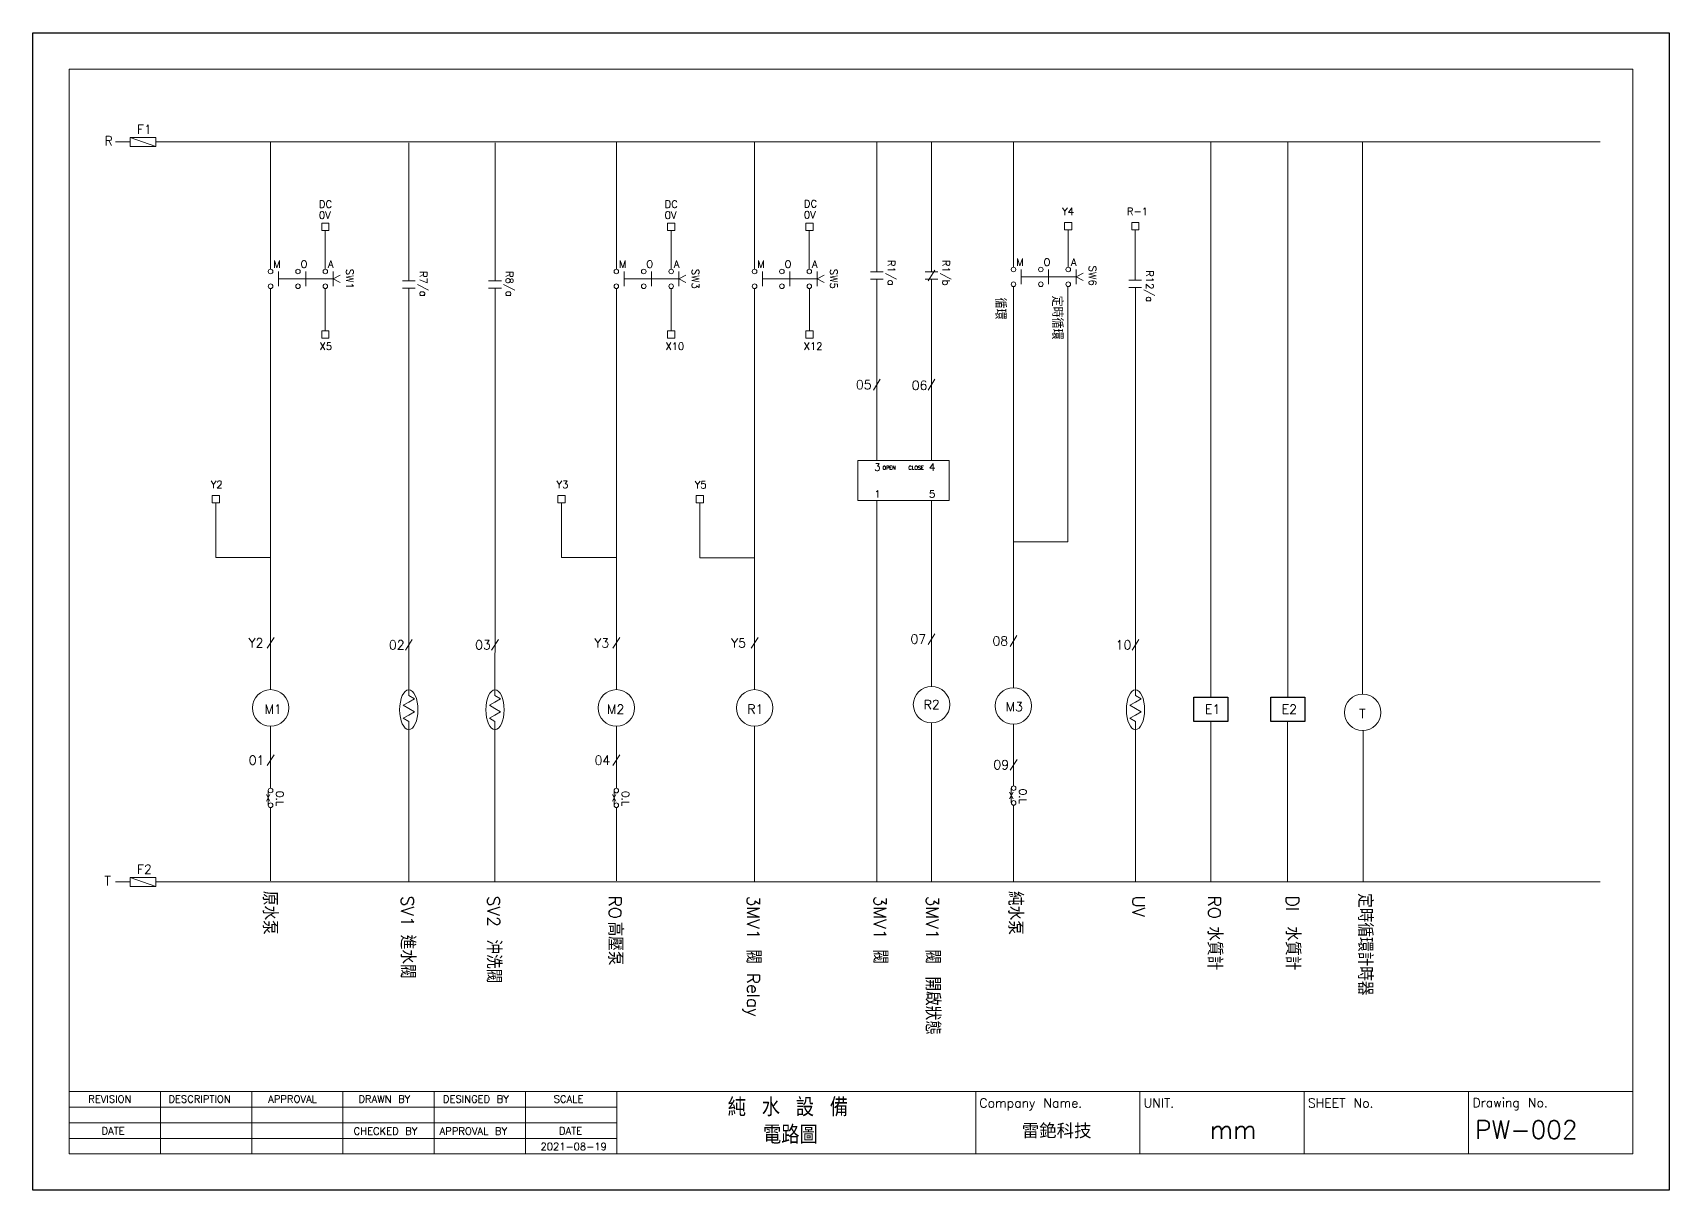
# Model space of a CAD drawing. Header units: millimetres. Extents: x 1497 to 5358, y 966 to 1803.
# Drawn here: x 2091.3 to 2388.3, y 1593.2 to 1803.2 of the extents above; entities that cross this region are included whole.
import ezdxf

# ---------------------------------------------------------------- set-up
doc = ezdxf.new("R2010")
doc.units = ezdxf.units.MM
doc.styles.add('rcs', font='txt.shx')
doc.styles.add('ting', font='monotxt.shx', dxfattribs={"height": 800, "bigfont": 'chineset.shx'})
doc.styles.add('型式1', font='')
doc.styles.get('型式1').set_extended_font_data('MingLiU')

msp = doc.modelspace()

# ---------------------------------------------------------------- linework, layer by layer
at = {"lineweight": 0}
for p, q in [((2097.92, 1796.57), (2381.67, 1796.57)), ((2097.92, 1599.82), (2097.92, 1796.57)), ((2381.67, 1796.57), (2381.67, 1599.82)), ((2106.32, 1783.38), (2108.97, 1783.38)), ((2108.97, 1782.56), (2108.97, 1784.21)), ((2108.97, 1784.21), (2113.61, 1784.21)), ((2108.97, 1784.21), (2113.61, 1782.56)), ((2108.97, 1782.56), (2113.61, 1782.56)), ((2113.61, 1782.56), (2113.61, 1784.21)), ((2113.61, 1783.38), (2123.54, 1783.38)), ((2123.54, 1783.38), (2375.74, 1783.38)), ((2134.46, 1783.39, 0), (2134.46, 1762.19, 0)), ((2159.54, 1783.22, 0), (2159.54, 1758.19, 0)), ((2175.19, 1783.22, 0), (2175.19, 1758.19, 0)), ((2197.21, 1783.39, 0), (2197.21, 1762.19, 0)), ((2222.3, 1783.39, 0), (2222.3, 1762.19, 0)), ((2244.47, 1783.39, 0), (2244.47, 1759.82, 0)), ((2254.41, 1783.39, 0), (2254.41, 1759.82, 0)), ((2269.28, 1783.39, 0), (2269.28, 1760.65, 0)), ((2305.11, 1783.39, 0), (2305.11, 1682.65, 0)), ((2319.05, 1783.39, 0), (2319.05, 1682.65, 0)), ((2332.64, 1783.39, 0), (2332.64, 1719.59, 0)), ((2143.73, 1768.66, 0), (2145.06, 1768.66, 0)), ((2143.73, 1767.33, 0), (2143.73, 1768.66, 0)), ((2145.06, 1767.33, 0), (2143.73, 1767.33, 0)), ((2144.39, 1767.33, 0), (2144.39, 1760.3, 0)), ((2145.06, 1768.66, 0), (2145.06, 1767.33, 0)), ((2206.48, 1768.65, 0), (2207.81, 1768.65, 0)), ((2206.48, 1767.33, 0), (2206.48, 1768.65, 0)), ((2207.81, 1767.33, 0), (2206.48, 1767.33, 0)), ((2207.15, 1767.33, 0), (2207.15, 1760.29, 0)), ((2207.81, 1768.65, 0), (2207.81, 1767.33, 0)), ((2231.57, 1768.66, 0), (2232.9, 1768.66, 0)), ((2231.57, 1767.33, 0), (2231.57, 1768.66, 0)), ((2232.9, 1767.33, 0), (2231.57, 1767.33, 0)), ((2232.23, 1767.33, 0), (2232.23, 1760.3, 0)), ((2232.9, 1768.66, 0), (2232.9, 1767.33, 0)), ((2278.56, 1767.44, 0), (2278.56, 1768.76, 0)), ((2279.88, 1768.76, 0), (2278.56, 1768.76, 0)), ((2279.88, 1767.44, 0), (2278.56, 1767.44, 0)), ((2279.22, 1767.44, 0), (2279.22, 1760.62, 0)), ((2279.88, 1768.76, 0), (2279.88, 1767.44, 0)), ((2290.73, 1767.44, 0), (2290.73, 1768.76, 0)), ((2292.05, 1768.76, 0), (2290.73, 1768.76, 0)), ((2292.05, 1767.44, 0), (2290.73, 1767.44, 0)), ((2291.35, 1767.44, 0), (2291.35, 1758.33, 0)), ((2292.05, 1768.76, 0), (2292.05, 1767.44, 0)), ((2134.46, 1763.52, 0), (2134.46, 1760.3, 0)), ((2197.21, 1763.51, 0), (2197.21, 1760.29, 0)), ((2222.3, 1763.51, 0), (2222.3, 1760.3, 0)), ((2135.87, 1757.21, 0), (2135.87, 1759.88, 0)), ((2135.87, 1758.55, 0), (2145.8, 1758.55, 0)), ((2140.83, 1757.21, 0), (2140.83, 1759.88, 0)), ((2145.8, 1757.21, 0), (2145.8, 1759.88, 0)), ((2145.8, 1758.55, 0), (2147.09, 1759.21, 0)), ((2145.8, 1758.55, 0), (2147.09, 1757.89, 0)), ((2198.62, 1757.21, 0), (2198.62, 1759.88, 0)), ((2198.62, 1758.54, 0), (2208.56, 1758.54, 0)), ((2203.59, 1757.21, 0), (2203.59, 1759.88, 0)), ((2208.56, 1757.21, 0), (2208.56, 1759.88, 0)), ((2208.56, 1758.54, 0), (2209.84, 1759.21, 0)), ((2208.56, 1758.54, 0), (2209.84, 1757.88, 0)), ((2223.71, 1757.21, 0), (2223.71, 1759.88, 0)), ((2223.71, 1758.55, 0), (2233.64, 1758.55, 0)), ((2228.67, 1757.21, 0), (2228.67, 1759.88, 0)), ((2233.64, 1757.21, 0), (2233.64, 1759.88, 0)), ((2233.64, 1758.55, 0), (2234.93, 1759.21, 0)), ((2233.64, 1758.55, 0), (2234.93, 1757.88, 0)), ((2243.31, 1759.82, 0), (2245.63, 1759.82, 0)), ((2243.31, 1758.49, 0), (2245.63, 1758.49, 0)), ((2244.47, 1758.49, 0), (2244.47, 1725.61, 0)), ((2253.25, 1759.82, 0), (2255.57, 1759.82, 0)), ((2253.25, 1758.49, 0), (2255.57, 1758.49, 0)), ((2253.79, 1758.17, 0), (2255.03, 1760.13, 0)), ((2254.41, 1758.49, 0), (2254.41, 1725.61, 0)), ((2270.69, 1757.57, 0), (2270.69, 1760.24, 0)), ((2270.69, 1758.9, 0), (2280.63, 1758.9, 0)), ((2275.66, 1757.57, 0), (2275.66, 1760.24, 0)), ((2280.63, 1757.57, 0), (2280.63, 1760.24, 0)), ((2280.63, 1758.9, 0), (2281.91, 1759.56, 0)), ((2280.63, 1758.9, 0), (2281.91, 1758.24, 0)), ((2290.19, 1758.33, 0), (2292.51, 1758.33, 0)), ((2134.46, 1756.8, 0), (2134.46, 1753.58, 0)), ((2144.39, 1756.8, 0), (2144.39, 1749.1, 0)), ((2158.38, 1758.19, 0), (2160.7, 1758.19, 0)), ((2158.38, 1756.86, 0), (2160.7, 1756.86, 0)), ((2159.55, 1756.86, 0), (2159.54, 1698.49, 0)), ((2174.03, 1758.19, 0), (2176.35, 1758.19, 0)), ((2174.03, 1756.86, 0), (2176.35, 1756.86, 0)), ((2175.19, 1756.86, 0), (2175.19, 1698.49, 0)), ((2197.21, 1756.79, 0), (2197.21, 1753.58, 0)), ((2207.15, 1756.79, 0), (2207.15, 1749.1, 0)), ((2222.3, 1756.8, 0), (2222.3, 1753.58, 0)), ((2232.24, 1756.8, 0), (2232.24, 1749.11, 0)), ((2269.28, 1757.15, 0), (2269.28, 1684.38, 0)), ((2279.15, 1757.05, 0), (2279.15, 1710.86, 0)), ((2290.19, 1757, 0), (2292.51, 1757, 0)), ((2291.44, 1756.86, 0), (2291.43, 1698.49, 0)), ((2134.46, 1753.58, 0), (2134.46, 1684.02, 0)), ((2197.21, 1753.58, 0), (2197.21, 1684.02, 0)), ((2222.3, 1753.58, 0), (2222.3, 1684.02, 0)), ((2143.73, 1749.1, 0), (2145.06, 1749.1, 0)), ((2143.73, 1747.78, 0), (2143.73, 1749.1, 0)), ((2145.06, 1747.78, 0), (2143.73, 1747.78, 0)), ((2145.06, 1749.1, 0), (2145.06, 1747.78, 0)), ((2206.48, 1749.1, 0), (2207.81, 1749.1, 0)), ((2206.48, 1747.78, 0), (2206.48, 1749.1, 0)), ((2207.81, 1747.78, 0), (2206.48, 1747.78, 0)), ((2207.81, 1749.1, 0), (2207.81, 1747.78, 0)), ((2231.57, 1749.11, 0), (2232.9, 1749.11, 0)), ((2231.57, 1747.78, 0), (2231.57, 1749.11, 0)), ((2232.9, 1747.78, 0), (2231.57, 1747.78, 0)), ((2232.9, 1749.11, 0), (2232.9, 1747.78, 0)), ((2243.85, 1738.38, 0), (2245.09, 1740.34, 0)), ((2253.79, 1738.38, 0), (2255.03, 1740.34, 0)), ((2241.04, 1725.61, 0), (2257.6, 1725.61, 0)), ((2241.04, 1725.61, 0), (2241.04, 1718.33, 0)), ((2257.6, 1725.61, 0), (2257.6, 1718.33, 0)), ((2123.86, 1719.26, 0), (2125.18, 1719.26, 0)), ((2123.86, 1717.93, 0), (2123.86, 1719.26, 0)), ((2125.18, 1717.93, 0), (2123.86, 1717.93, 0)), ((2124.52, 1717.93, 0), (2124.52, 1708, 0)), ((2125.18, 1719.26, 0), (2125.18, 1717.93, 0)), ((2186.61, 1719.25, 0), (2187.93, 1719.25, 0)), ((2186.61, 1717.93, 0), (2186.61, 1719.25, 0)), ((2187.93, 1717.93, 0), (2186.61, 1717.93, 0)), ((2187.27, 1717.93, 0), (2187.27, 1707.99, 0)), ((2187.93, 1719.25, 0), (2187.93, 1717.93, 0)), ((2211.7, 1719.22, 0), (2213.02, 1719.22, 0)), ((2211.7, 1717.9, 0), (2211.7, 1719.22, 0)), ((2213.02, 1717.9, 0), (2211.7, 1717.9, 0)), ((2212.36, 1717.9, 0), (2212.36, 1707.96, 0)), ((2213.02, 1719.22, 0), (2213.02, 1717.9, 0)), ((2241.04, 1718.33, 0), (2257.6, 1718.33, 0)), ((2244.47, 1649.14, 0), (2244.47, 1718.33, 0)), ((2254.41, 1718.33, 0), (2254.41, 1684.62, 0)), ((2332.64, 1719.59, 0), (2332.64, 1683.2, 0)), ((2279.15, 1710.86, 0), (2269.28, 1710.86, 0)), ((2134.46, 1708, 0), (2124.52, 1708, 0)), ((2197.21, 1707.99, 0), (2187.27, 1707.99, 0)), ((2222.3, 1707.96, 0), (2212.36, 1707.96, 0)), ((2222.3, 1707.96, 0), (2212.36, 1707.96, 0)), ((2159.54, 1698.49, 0), (2159.54, 1682.95, 0)), ((2175.19, 1698.49, 0), (2175.18, 1682.95, 0)), ((2291.43, 1698.49, 0), (2291.43, 1682.95, 0)), ((2133.84, 1691.52, 0), (2135.08, 1693.48, 0)), ((2158.92, 1691.17, 0), (2160.16, 1693.13, 0)), ((2174.56, 1691.17, 0), (2175.8, 1693.13, 0)), ((2196.59, 1691.52, 0), (2197.83, 1693.47, 0)), ((2221.68, 1691.52, 0), (2222.92, 1693.48, 0)), ((2253.79, 1692.21, 0), (2255.03, 1694.16, 0)), ((2268.66, 1691.87, 0), (2269.91, 1693.83, 0)), ((2290.81, 1691.17, 0), (2292.05, 1693.13, 0)), ((2159.54, 1681.77, 0), (2158.52, 1681.18, 0)), ((2159.54, 1680.59, 0), (2158.52, 1681.18, 0)), ((2159.54, 1682.95, 0), (2160.56, 1682.36, 0)), ((2159.54, 1681.77, 0), (2160.56, 1682.36, 0)), ((2175.18, 1681.77, 0), (2174.16, 1681.18, 0)), ((2175.18, 1680.59, 0), (2174.16, 1681.18, 0)), ((2175.18, 1682.95, 0), (2176.2, 1682.36, 0)), ((2175.18, 1681.77, 0), (2176.2, 1682.36, 0)), ((2291.42, 1681.77, 0), (2290.4, 1681.18, 0)), ((2291.42, 1680.59, 0), (2290.4, 1681.18, 0)), ((2291.42, 1681.77, 0), (2292.45, 1682.36, 0)), ((2291.43, 1682.95, 0), (2292.45, 1682.36, 0)), ((2159.54, 1679.41, 0), (2158.52, 1678.82, 0)), ((2159.54, 1678.23, 0), (2158.52, 1678.82, 0)), ((2159.54, 1680.59, 0), (2160.56, 1680, 0)), ((2159.54, 1679.41, 0), (2160.56, 1680, 0)), ((2159.54, 1678.23, 0), (2159.54, 1649.14, 0)), ((2175.18, 1679.41, 0), (2174.16, 1678.82, 0)), ((2175.18, 1678.23, 0), (2174.16, 1678.82, 0)), ((2175.18, 1680.59, 0), (2176.2, 1680, 0)), ((2175.18, 1679.41, 0), (2176.2, 1680, 0)), ((2175.18, 1678.23, 0), (2175.18, 1649.14, 0)), ((2291.42, 1679.41, 0), (2290.4, 1678.82, 0)), ((2291.43, 1678.23, 0), (2290.4, 1678.82, 0)), ((2291.42, 1680.59, 0), (2292.45, 1680, 0)), ((2291.42, 1679.41, 0), (2292.45, 1680, 0)), ((2291.43, 1678.23, 0), (2291.43, 1649.14, 0)), ((2305.11, 1678.25, 0), (2305.11, 1649.16, 0)), ((2319, 1678.23, 0), (2319, 1649.14, 0)), ((2134.46, 1677.4, 0), (2134.46, 1666.13, 0)), ((2159.54, 1677.64, 0), (2159.54, 1649.14, 0)), ((2175.18, 1677.64, 0), (2175.18, 1649.14, 0)), ((2197.21, 1677.39, 0), (2197.21, 1666.13, 0)), ((2222.29, 1677.39, 0), (2222.29, 1649.14, 0)), ((2254.41, 1678, 0), (2254.41, 1649.14, 0)), ((2269.27, 1677.75, 0), (2269.31, 1666.55, 0)), ((2332.72, 1676.57, 0), (2332.72, 1649.14, 0)), ((2133.84, 1670.24, 0), (2135.08, 1672.2, 0)), ((2196.59, 1670.24, 0), (2197.83, 1672.2, 0)), ((2268.69, 1669.41, 0), (2269.93, 1671.37, 0)), ((2134.35, 1663.78, 0), (2133.74, 1664.99, 0)), ((2133.74, 1663.78, 0), (2134.35, 1664.99, 0)), ((2134.04, 1663.05, 0), (2134.04, 1665.72, 0)), ((2197.1, 1663.78, 0), (2196.49, 1664.98, 0)), ((2196.49, 1663.78, 0), (2197.1, 1664.98, 0)), ((2196.79, 1663.05, 0), (2196.79, 1665.71, 0)), ((2269.2, 1664.2, 0), (2268.58, 1665.41, 0)), ((2268.58, 1664.2, 0), (2269.2, 1665.41, 0)), ((2268.89, 1663.47, 0), (2268.89, 1666.14, 0)), ((2134.46, 1662.63, 0), (2134.46, 1649.31, 0)), ((2197.21, 1662.63, 0), (2197.21, 1649.31, 0)), ((2269.31, 1663.05, 0), (2269.31, 1649.14, 0)), ((2106.32, 1649.14), (2108.97, 1649.14)), ((2108.97, 1648.31), (2108.97, 1649.96)), ((2108.97, 1649.96), (2113.61, 1649.96)), ((2108.97, 1649.96), (2113.61, 1648.31)), ((2113.61, 1648.31), (2113.61, 1649.96)), ((2113.61, 1649.14), (2375.74, 1649.14)), ((2108.97, 1648.31), (2113.61, 1648.31)), ((2097.92, 1611.09), (2381.67, 1611.09)), ((2114.48, 1599.82), (2114.48, 1611.09)), ((2131.04, 1599.82), (2131.04, 1611.03)), ((2147.6, 1599.82), (2147.6, 1611.03)), ((2164.16, 1599.82), (2164.16, 1611.03)), ((2180.73, 1599.82), (2180.73, 1611.03)), ((2197.29, 1599.82), (2197.29, 1611.03)), ((2262.43, 1599.82), (2262.43, 1611.03)), ((2292.24, 1599.82), (2292.24, 1611.03)), ((2322.05, 1599.82), (2322.05, 1611.03)), ((2351.86, 1599.82), (2351.86, 1611.03)), ((2097.92, 1608.26), (2197.29, 1608.26)), ((2097.92, 1605.43), (2197.29, 1605.43)), ((2097.92, 1602.6), (2197.29, 1602.6)), ((2381.67, 1599.82), (2097.92, 1599.82))]:
    msp.add_line(p, q, dxfattribs=at)
msp.add_lwpolyline([(2388.29, 1593.2), (2091.29, 1593.2), (2091.29, 1803.2), (2388.29, 1803.2)], close=True)
at = {"elevation": 0}
for points in [[(2302.03, 1682.65), (2308.19, 1682.65), (2308.19, 1678.25), (2302.03, 1678.25)], [(2315.97, 1682.65), (2322.13, 1682.65), (2322.13, 1678.25), (2315.97, 1678.25)]]:
    msp.add_lwpolyline(points, close=True, dxfattribs=at)
at = {"lineweight": 0}
for centre, radius in [((2134.46, 1759.88, 0), 0.416), ((2139.43, 1759.88, 0), 0.416), ((2144.39, 1759.88, 0), 0.416), ((2197.21, 1759.88, 0), 0.416), ((2202.18, 1759.88, 0), 0.416), ((2207.15, 1759.88, 0), 0.416), ((2222.3, 1759.88, 0), 0.416), ((2227.26, 1759.88, 0), 0.416), ((2232.23, 1759.88, 0), 0.416), ((2269.28, 1760.24, 0), 0.416), ((2274.25, 1760.24, 0), 0.416), ((2279.22, 1760.24, 0), 0.416), ((2134.46, 1757.21, 0), 0.416), ((2139.43, 1757.21, 0), 0.416), ((2144.39, 1757.21, 0), 0.416), ((2197.21, 1757.21, 0), 0.416), ((2202.18, 1757.21, 0), 0.416), ((2207.15, 1757.21, 0), 0.416), ((2222.3, 1757.21, 0), 0.416), ((2227.26, 1757.21, 0), 0.416), ((2232.23, 1757.21, 0), 0.416), ((2269.28, 1757.57, 0), 0.416), ((2274.25, 1757.57, 0), 0.416), ((2279.22, 1757.57, 0), 0.416), ((2134.46, 1680.71, 0), 3.31), ((2197.21, 1680.71, 0), 3.31), ((2222.3, 1680.71, 0), 3.31), ((2254.41, 1681.31, 0), 3.31), ((2269.27, 1681.06, 0), 3.31), ((2332.64, 1679.89, 0), 3.31), ((2269.31, 1666.14, 0), 0.416), ((2134.46, 1665.72, 0), 0.416), ((2134.46, 1663.05, 0), 0.416), ((2197.21, 1665.71, 0), 0.416), ((2197.21, 1663.05, 0), 0.416), ((2269.31, 1663.47, 0), 0.416)]:
    msp.add_circle(centre, radius, dxfattribs=at)
for centre in [(2159.54, 1680.37, 0), (2175.18, 1680.37, 0), (2291.42, 1680.37, 0)]:
    msp.add_ellipse(centre, major_axis=(0, 3.62), ratio=0.457446, dxfattribs=at)

# ---------------------------------------------------------------- texts
for s, height, style, p in [('F1', 1.656, 'rcs', (2110.21, 1784.84)), ('R', 1.66, 'rcs', (2104.31, 1782.75)), ('0V', 1.325, 'rcs', (2143.23, 1769.43, 0)), ('DC', 1.325, 'rcs', (2143.23, 1771.45, 0)), ('0V', 1.325, 'rcs', (2205.98, 1769.43, 0)), ('DC', 1.325, 'rcs', (2205.98, 1771.45, 0)), ('0V', 1.325, 'rcs', (2231.25, 1769.5, 0)), ('DC', 1.325, 'rcs', (2231.25, 1771.52, 0)), ('Y4', 1.325, 'rcs', (2278.1, 1770.13, 0)), ('R-1', 1.325, 'rcs', (2289.87, 1770.13, 0)), ('M', 1.32, 'rcs', (2134.93, 1760.57, 0)), ('O', 1.32, 'rcs', (2139.9, 1760.57, 0)), ('A', 1.32, 'rcs', (2144.87, 1760.57, 0)), ('M', 1.32, 'rcs', (2197.68, 1760.57, 0)), ('O', 1.32, 'rcs', (2202.65, 1760.57, 0)), ('A', 1.32, 'rcs', (2207.62, 1760.57, 0)), ('M', 1.32, 'rcs', (2222.77, 1760.57, 0)), ('O', 1.32, 'rcs', (2227.74, 1760.57, 0)), ('A', 1.32, 'rcs', (2232.71, 1760.57, 0)), ('M', 1.32, 'rcs', (2269.76, 1760.92, 0)), ('O', 1.32, 'rcs', (2274.73, 1760.92, 0)), ('A', 1.32, 'rcs', (2279.7, 1760.92, 0)), ('X5', 1.325, 'rcs', (2143.36, 1745.66, 0)), ('X10', 1.325, 'rcs', (2206.12, 1745.65, 0)), ('X12', 1.325, 'rcs', (2231.21, 1745.66, 0)), ('05', 1.656, 'rcs', (2240.69, 1738.54, 0)), ('06', 1.656, 'rcs', (2250.82, 1738.41, 0)), ('3', 1.32, 'rcs', (2244.02, 1723.74, 0)), ('OPEN', 0.662, 'rcs', (2245.53, 1723.94, 0)), ('CLOSE', 0.662, 'rcs', (2250.22, 1723.94, 0)), ('4', 1.32, 'rcs', (2253.96, 1723.74, 0)), ('Y2', 1.325, 'rcs', (2123.59, 1720.57, 0)), ('Y3', 1.325, 'rcs', (2186.34, 1720.57, 0)), ('Y5', 1.325, 'rcs', (2211.43, 1720.54, 0)), ('1', 1.32, 'rcs', (2244.02, 1718.86, 0)), ('5', 1.32, 'rcs', (2253.96, 1718.86, 0)), ('Y2', 1.656, 'rcs', (2130.45, 1691.68, 0)), ('02', 1.656, 'rcs', (2155.94, 1691.32, 0)), ('03', 1.656, 'rcs', (2171.58, 1691.32, 0)), ('Y3', 1.656, 'rcs', (2193.21, 1691.67, 0)), ('Y5', 1.656, 'rcs', (2218.03, 1691.67, 0)), ('07', 1.656, 'rcs', (2250.59, 1692.36, 0)), ('08', 1.656, 'rcs', (2265.47, 1692.03, 0)), ('10', 1.656, 'rcs', (2287.83, 1691.32, 0)), ('M1', 1.656, 'rcs', (2133.36, 1679.66, 0)), ('M2', 1.656, 'rcs', (2195.53, 1679.65, 0)), ('R1', 1.656, 'rcs', (2220.98, 1679.66, 0)), ('R2', 1.656, 'rcs', (2252.98, 1680.47, 0)), ('M3', 1.656, 'rcs', (2267.87, 1680.1, 0)), ('E1', 1.656, 'rcs', (2304.03, 1679.65, 0)), ('E2', 1.656, 'rcs', (2317.96, 1679.65, 0)), ('T', 1.66, 'rcs', (2332.03, 1678.83, 0)), ('01', 1.656, 'rcs', (2130.5, 1670.4, 0)), ('04', 1.656, 'rcs', (2193.25, 1670.39, 0)), ('09', 1.656, 'rcs', (2265.63, 1669.56, 0)), ('F2', 1.656, 'rcs', (2110.21, 1650.59)), ('T', 1.66, 'rcs', (2104.31, 1648.51)), ('REVISION', 1.325, 'rcs', (2101.37, 1609.09)), ('DESCRIPTION', 1.3249, 'rcs', (2115.92, 1609.09)), ('APPROVAL', 1.325, 'rcs', (2134.02, 1609.09)), ('DRAWN BY', 1.325, 'rcs', (2150.4, 1609.09)), ('DESINGED BY', 1.3249, 'rcs', (2165.74, 1609.09)), ('SCALE', 1.325, 'rcs', (2185.84, 1609.09)), ('純 水 設 備', 3.312, 'ting', (2217.42, 1606.62)), ('Company Name.', 1.6562, 'rcs', (2263.09, 1608.21)), ('UNIT.', 1.656, 'rcs', (2292.9, 1608.21)), ('SHEET No.', 1.656, 'rcs', (2322.71, 1608.21)), ('Drawing No.', 1.6562, 'rcs', (2352.58, 1608.27)), ('DATE', 1.325, 'rcs', (2103.78, 1603.3)), ('CHECKED BY', 1.325, 'rcs', (2149.53, 1603.28)), ('APPROVAL BY', 1.3249, 'rcs', (2165.14, 1603.28)), ('DATE', 1.325, 'rcs', (2186.8, 1603.3)), ('電路圖', 3.312, 'ting', (2223.82, 1601.63)), ('雷銫科技', 2.319, '型式1', (2270.79, 1602.87)), ('mm', 3.312, 'rcs', (2304.89, 1602.53)), ('PW-002', 3.312, 'rcs', (2353.06, 1602.53)), ('2021-08-19', 1.325, 'rcs', (2183.44, 1600.47))]:
    msp.add_text(s, height=height, dxfattribs=dict(at, style=style)).set_placement(p)
for s, height, style, p in [('R1/a', 1.325, 'rcs', (2246.47, 1761.98, 0)), ('R1/b', 1.325, 'rcs', (2256.4, 1761.98, 0)), ('SW1', 1.325, 'rcs', (2148.16, 1760.37, 0)), ('R7/a', 1.325, 'rcs', (2161.54, 1759.97, 0)), ('R8/a', 1.325, 'rcs', (2177.18, 1759.97, 0)), ('SW3', 1.325, 'rcs', (2210.91, 1760.37, 0)), ('SW5', 1.325, 'rcs', (2236, 1760.37, 0)), ('SW6', 1.325, 'rcs', (2282.98, 1760.94, 0)), ('R12/a', 1.325, 'rcs', (2293.35, 1760.11, 0)), ('定時循環', 1.987, 'ting', (2276.25, 1755.49, 0)), ('循環', 1.987, 'ting', (2265.95, 1755.15, 0)), ('O.L', 1.325, 'rcs', (2135.46, 1665.68, 0)), ('O.L', 1.325, 'rcs', (2198.21, 1665.67, 0)), ('O.L', 1.325, 'rcs', (2270.31, 1666.09, 0)), ('原水泵', 2.65, 'ting', (2133.04, 1647.51, 0)), ('SV1', 2.268, 'rcs', (2158.17, 1646.63, 0)), ('SV2', 2.268, 'rcs', (2173.81, 1646.63, 0)), ('RO', 2.268, 'rcs', (2195.84, 1646.63, 0)), ('3MV1', 2.268, 'rcs', (2220.92, 1646.63, 0)), ('3MV1', 2.268, 'rcs', (2243.93, 1646.63, 0)), ('3MV1', 2.268, 'rcs', (2253.43, 1646.63, 0)), ('純水泵', 2.65, 'ting', (2268.31, 1647.48, 0)), ('UV', 2.268, 'rcs', (2290.86, 1646.63, 0)), ('RO', 2.268, 'rcs', (2304.61, 1646.63, 0)), ('DI', 2.268, 'rcs', (2318.77, 1646.63, 0)), ('定時循環計時器', 2.65, 'ting', (2331.79, 1647.09, 0)), ('進水閥', 2.65, 'ting', (2158.04, 1639.55, 0)), ('高壓泵', 2.65, 'ting', (2195.71, 1641.93, 0)), ('水質計', 2.65, 'ting', (2304.48, 1641.07, 0)), ('水質計', 2.65, 'ting', (2318.65, 1641.07, 0)), ('沖洗閥', 2.65, 'ting', (2173.68, 1638.71, 0)), ('閥', 2.65, 'ting', (2220.79, 1636.92, 0)), ('閥', 2.65, 'ting', (2243.81, 1636.92, 0)), ('閥 開啟狀態', 2.65, 'ting', (2253.31, 1636.92, 0)), ('Relay', 2.268, 'rcs', (2220.92, 1632.63, 0))]:
    msp.add_text(s, height=height, rotation=270, dxfattribs=dict(at, style=style)).set_placement(p)

doc.saveas('drawing.dxf')
